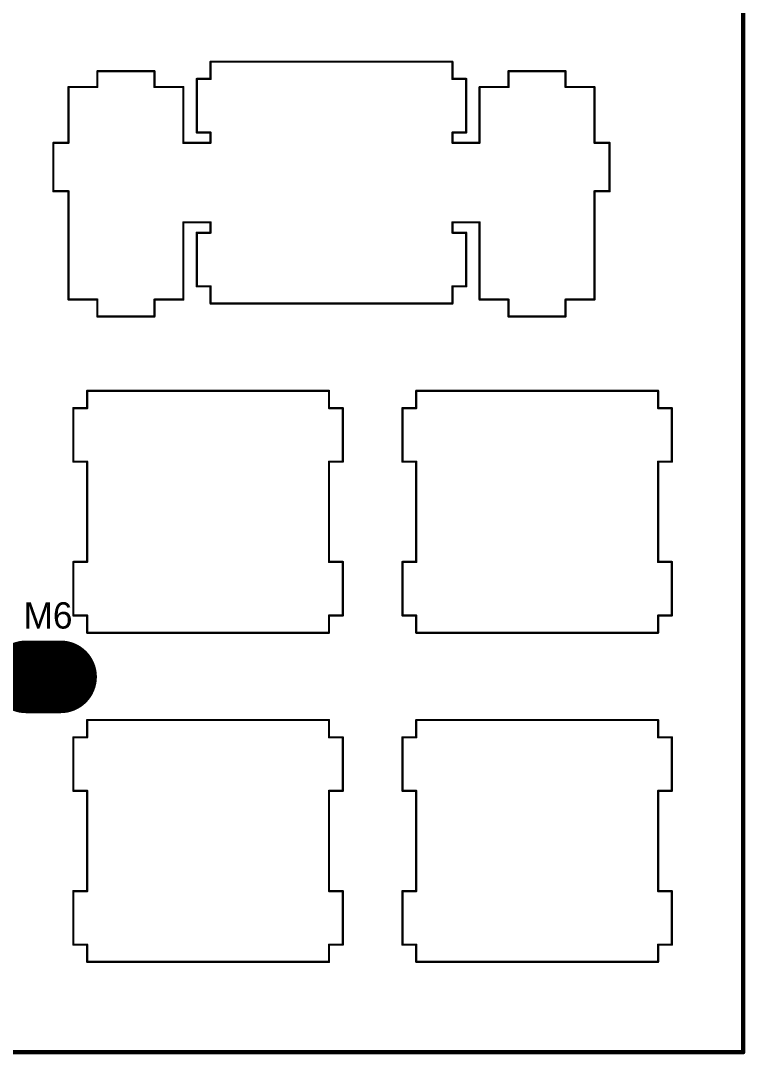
# Model space of a CAD drawing. Extents: x 43 to 335, y 43 to 163.
# Drawn here: x 292.6 to 334.5, y 43.2 to 103 of the extents above; entities that cross this region are included whole.
import ezdxf

# ---------------------------------------------------------------- set-up
doc = ezdxf.new("R2010")
doc.units = 0
doc.layers.get('0').update_dxf_attribs({"linetype": 'CONTINUOUS'})
for name, color, linetype in [('BOTTOMLAYER', 5, 'CONTINUOUS'), ('BOTTOMSOLDER', 6, 'CONTINUOUS'), ('MECHANICAL2', 216, 'CONTINUOUS'), ('MULTILAYER', 9, 'CONTINUOUS'), ('PADHOLELAYER', 156, 'CONTINUOUS'), ('TOPLAYER', 1, 'CONTINUOUS'), ('TOPOVERLAY', 2, 'CONTINUOUS'), ('TOPSOLDER', 216, 'CONTINUOUS')]:
    doc.layers.add(name, color=color, linetype=linetype)

# ---------------------------------------------------------------- blocks, each defined once
blk = doc.blocks.new('M2______3')
at = {"layer": 'BOTTOMLAYER', "const_width": 4}
blk.add_lwpolyline([(1, 0), (-1, 0)], dxfattribs=at)
at = {"layer": 'BOTTOMLAYER', "const_width": 2}
for points in [[(-2, 0, 1), (0, 0, 1)], [(0, 0, 1), (2, 0, 1)]]:
    blk.add_lwpolyline(points, format="xyb", close=True, dxfattribs=at)
at = {"layer": 'BOTTOMSOLDER', "const_width": 4.203}
blk.add_lwpolyline([(1, 0), (-1, 0)], dxfattribs=at)
at = {"layer": 'BOTTOMSOLDER', "const_width": 2.102}
for points in [[(-2.051, 0, 1), (0.051, 0, 1)], [(-0.051, 0, 1), (2.051, 0, 1)]]:
    blk.add_lwpolyline(points, format="xyb", close=True, dxfattribs=at)
at = {"layer": 'MULTILAYER', "const_width": 4}
blk.add_lwpolyline([(1, 0), (-1, 0)], dxfattribs=at)
at = {"layer": 'MULTILAYER', "const_width": 2}
for points in [[(-2, 0, 1), (0, 0, 1)], [(0, 0, 1), (2, 0, 1)]]:
    blk.add_lwpolyline(points, format="xyb", close=True, dxfattribs=at)
at = {"layer": 'PADHOLELAYER', "const_width": 1}
blk.add_lwpolyline([(-0.5, 0, 1), (0.5, 0, 1)], format="xyb", close=True, dxfattribs=at)
at = {"layer": 'TOPLAYER', "const_width": 4}
blk.add_lwpolyline([(1, 0), (-1, 0)], dxfattribs=at)
at = {"layer": 'TOPLAYER', "const_width": 2}
for points in [[(-2, 0, 1), (0, 0, 1)], [(0, 0, 1), (2, 0, 1)]]:
    blk.add_lwpolyline(points, format="xyb", close=True, dxfattribs=at)
at = {"layer": 'TOPSOLDER', "const_width": 4.203}
blk.add_lwpolyline([(1, 0), (-1, 0)], dxfattribs=at)
at = {"layer": 'TOPSOLDER', "const_width": 2.102}
for points in [[(-2.051, 0, 1), (0.051, 0, 1)], [(-0.051, 0, 1), (2.051, 0, 1)]]:
    blk.add_lwpolyline(points, format="xyb", close=True, dxfattribs=at)

msp = doc.modelspace()

# ---------------------------------------------------------------- linework, layer by layer
at = {"layer": 'MECHANICAL2'}
for points, const_width in [([(334.391, 43.307), (334.391, 162.687)], 0.254), ([(303.56, 99.626), (303.56, 100.625)], 0.127), ([(303.56, 100.625), (317.56, 100.625)], 0.127), ([(317.56, 99.626), (317.56, 100.625)], 0.127), ([(297.008, 100.075), (300.31, 100.075)], 0.127), ([(297.008, 99.156), (297.008, 100.075)], 0.127), ([(300.31, 99.156), (300.31, 100.075)], 0.127), ([(320.81, 100.075), (324.11, 100.075)], 0.127), ([(320.81, 99.156), (320.81, 100.075)], 0.127), ([(324.11, 99.156), (324.11, 100.075)], 0.127), ([(302.76, 99.626), (303.56, 99.626)], 0.127), ([(302.76, 96.527), (302.76, 99.626)], 0.127), ([(317.56, 99.626), (318.36, 99.626)], 0.127), ([(318.36, 96.527), (318.36, 99.626)], 0.127), ([(295.335, 99.156), (297.008, 99.156)], 0.127), ([(295.335, 95.926), (295.335, 99.156)], 0.127), ([(300.31, 99.156), (301.984, 99.156)], 0.127), ([(301.984, 95.926), (301.984, 99.156)], 0.127), ([(319.134, 99.156), (320.81, 99.156)], 0.127), ([(319.134, 95.926), (319.134, 99.156)], 0.127), ([(324.11, 99.156), (325.785, 99.156)], 0.127), ([(325.785, 95.926), (325.785, 99.156)], 0.127), ([(302.76, 96.527), (303.56, 96.527)], 0.127), ([(303.56, 95.926), (303.56, 96.527)], 0.127), ([(317.56, 95.926), (317.56, 96.527)], 0.127), ([(317.56, 96.527), (318.36, 96.527)], 0.127), ([(294.46, 95.926), (295.335, 95.926)], 0.127), ([(294.46, 93.126), (294.46, 95.926)], 0.127), ([(301.984, 95.926), (303.56, 95.926)], 0.127), ([(317.56, 95.926), (319.134, 95.926)], 0.127), ([(325.785, 95.926), (326.66, 95.926)], 0.127), ([(326.66, 93.126), (326.66, 95.926)], 0.127), ([(294.46, 93.126), (295.335, 93.126)], 0.127), ([(295.335, 86.856), (295.335, 93.126)], 0.127), ([(325.785, 86.856), (325.785, 93.126)], 0.127), ([(325.785, 93.126), (326.66, 93.126)], 0.127), ([(301.984, 86.856), (301.984, 91.326)], 0.127), ([(301.984, 91.326), (303.56, 91.326)], 0.127), ([(303.56, 90.725), (303.56, 91.326)], 0.127), ([(317.56, 90.725), (317.56, 91.326)], 0.127), ([(317.56, 91.326), (319.134, 91.326)], 0.127), ([(319.134, 86.856), (319.134, 91.326)], 0.127), ([(302.76, 90.725), (303.56, 90.725)], 0.127), ([(302.76, 87.626), (302.76, 90.725)], 0.127), ([(317.56, 90.725), (318.36, 90.725)], 0.127), ([(318.36, 87.626), (318.36, 90.725)], 0.127), ([(302.76, 87.626), (303.56, 87.626)], 0.127), ([(303.56, 86.626), (303.56, 87.626)], 0.127), ([(317.56, 86.626), (317.56, 87.626)], 0.127), ([(317.56, 87.626), (318.36, 87.626)], 0.127), ([(295.335, 86.856), (297.008, 86.856)], 0.127), ([(297.008, 85.876), (297.008, 86.856)], 0.127), ([(300.31, 85.876), (300.31, 86.856)], 0.127), ([(300.31, 86.856), (301.984, 86.856)], 0.127), ([(319.134, 86.856), (320.81, 86.856)], 0.127), ([(320.81, 85.876), (320.81, 86.856)], 0.127), ([(324.11, 85.876), (324.11, 86.856)], 0.127), ([(324.11, 86.856), (325.785, 86.856)], 0.127), ([(303.56, 86.626), (317.56, 86.626)], 0.127), ([(297.008, 85.876), (300.31, 85.876)], 0.127), ([(320.81, 85.876), (324.11, 85.876)], 0.127), ([(296.417, 80.576), (296.417, 81.575)], 0.127), ([(296.417, 81.575), (310.417, 81.575)], 0.127), ([(310.417, 80.576), (310.417, 81.575)], 0.127), ([(315.467, 80.576), (315.467, 81.575)], 0.127), ([(315.467, 81.575), (329.467, 81.575)], 0.127), ([(329.467, 80.576), (329.467, 81.575)], 0.127), ([(295.616, 80.576), (296.417, 80.576)], 0.127), ([(295.616, 77.477), (295.616, 80.576)], 0.127), ([(310.417, 80.576), (311.217, 80.576)], 0.127), ([(311.217, 77.477), (311.217, 80.576)], 0.127), ([(314.666, 80.576), (315.467, 80.576)], 0.127), ([(314.666, 77.477), (314.666, 80.576)], 0.127), ([(329.467, 80.576), (330.267, 80.576)], 0.127), ([(330.267, 77.477), (330.267, 80.576)], 0.127), ([(295.616, 77.477), (296.417, 77.477)], 0.127), ([(296.417, 71.675), (296.417, 77.477)], 0.127), ([(310.417, 71.675), (310.417, 77.477)], 0.127), ([(310.417, 77.477), (311.217, 77.477)], 0.127), ([(314.666, 77.477), (315.467, 77.477)], 0.127), ([(315.467, 71.675), (315.467, 77.477)], 0.127), ([(329.467, 71.675), (329.467, 77.477)], 0.127), ([(329.467, 77.477), (330.267, 77.477)], 0.127), ([(295.616, 71.675), (296.417, 71.675)], 0.127), ([(295.616, 68.576), (295.616, 71.675)], 0.127), ([(310.417, 71.675), (311.217, 71.675)], 0.127), ([(311.217, 68.576), (311.217, 71.675)], 0.127), ([(314.666, 71.675), (315.467, 71.675)], 0.127), ([(314.666, 68.576), (314.666, 71.675)], 0.127), ([(329.467, 71.675), (330.267, 71.675)], 0.127), ([(330.267, 68.576), (330.267, 71.675)], 0.127), ([(295.616, 68.576), (296.417, 68.576)], 0.127), ([(296.417, 67.576), (296.417, 68.576)], 0.127), ([(310.417, 67.576), (310.417, 68.576)], 0.127), ([(310.417, 68.576), (311.217, 68.576)], 0.127), ([(314.666, 68.576), (315.467, 68.576)], 0.127), ([(315.467, 67.576), (315.467, 68.576)], 0.127), ([(329.467, 67.576), (329.467, 68.576)], 0.127), ([(329.467, 68.576), (330.267, 68.576)], 0.127), ([(296.417, 67.576), (310.417, 67.576)], 0.127), ([(315.467, 67.576), (329.467, 67.576)], 0.127), ([(296.417, 61.526), (296.417, 62.526)], 0.127), ([(296.417, 62.526), (310.417, 62.526)], 0.127), ([(310.417, 61.526), (310.417, 62.526)], 0.127), ([(315.467, 61.526), (315.467, 62.526)], 0.127), ([(315.467, 62.526), (329.467, 62.526)], 0.127), ([(329.467, 61.526), (329.467, 62.526)], 0.127), ([(295.616, 61.526), (296.417, 61.526)], 0.127), ([(295.616, 58.427), (295.616, 61.526)], 0.127), ([(310.417, 61.526), (311.217, 61.526)], 0.127), ([(311.217, 58.427), (311.217, 61.526)], 0.127), ([(314.666, 61.526), (315.467, 61.526)], 0.127), ([(314.666, 58.427), (314.666, 61.526)], 0.127), ([(329.467, 61.526), (330.267, 61.526)], 0.127), ([(330.267, 58.427), (330.267, 61.526)], 0.127), ([(295.616, 58.427), (296.417, 58.427)], 0.127), ([(296.417, 52.625), (296.417, 58.427)], 0.127), ([(310.417, 52.625), (310.417, 58.427)], 0.127), ([(310.417, 58.427), (311.217, 58.427)], 0.127), ([(314.666, 58.427), (315.467, 58.427)], 0.127), ([(315.467, 52.625), (315.467, 58.427)], 0.127), ([(329.467, 52.625), (329.467, 58.427)], 0.127), ([(329.467, 58.427), (330.267, 58.427)], 0.127), ([(295.616, 52.625), (296.417, 52.625)], 0.127), ([(295.616, 49.526), (295.616, 52.625)], 0.127), ([(310.417, 52.625), (311.217, 52.625)], 0.127), ([(311.217, 49.526), (311.217, 52.625)], 0.127), ([(314.666, 52.625), (315.467, 52.625)], 0.127), ([(314.666, 49.526), (314.666, 52.625)], 0.127), ([(329.467, 52.625), (330.267, 52.625)], 0.127), ([(330.267, 49.526), (330.267, 52.625)], 0.127), ([(295.616, 49.526), (296.417, 49.526)], 0.127), ([(296.417, 48.527), (296.417, 49.526)], 0.127), ([(310.417, 48.527), (310.417, 49.526)], 0.127), ([(310.417, 49.526), (311.217, 49.526)], 0.127), ([(314.666, 49.526), (315.467, 49.526)], 0.127), ([(315.467, 48.527), (315.467, 49.526)], 0.127), ([(329.467, 48.527), (329.467, 49.526)], 0.127), ([(329.467, 49.526), (330.267, 49.526)], 0.127), ([(296.417, 48.527), (310.417, 48.527)], 0.127), ([(315.467, 48.527), (329.467, 48.527)], 0.127), ([(43.688, 43.307), (334.391, 43.307)], 0.254)]:
    msp.add_lwpolyline(points, dxfattribs=dict(at, const_width=const_width))
for points, const_width in [([(303.528, 100.625, 1), (303.592, 100.625, 1)], 0.0635), ([(303.528, 100.625, 1), (303.592, 100.625, 1)], 0.0635), ([(317.528, 100.625, 1), (317.592, 100.625, 1)], 0.0635), ([(317.528, 100.625, 1), (317.592, 100.625, 1)], 0.0635), ([(296.976, 100.075, 1), (297.04, 100.075, 1)], 0.0635), ([(296.976, 100.075, 1), (297.04, 100.075, 1)], 0.0635), ([(300.278, 100.075, 1), (300.342, 100.075, 1)], 0.0635), ([(300.278, 100.075, 1), (300.342, 100.075, 1)], 0.0635), ([(320.778, 100.075, 1), (320.842, 100.075, 1)], 0.0635), ([(320.778, 100.075, 1), (320.842, 100.075, 1)], 0.0635), ([(324.078, 100.075, 1), (324.142, 100.075, 1)], 0.0635), ([(324.078, 100.075, 1), (324.142, 100.075, 1)], 0.0635), ([(302.728, 99.626, 1), (302.792, 99.626, 1)], 0.0635), ([(302.728, 99.626, 1), (302.792, 99.626, 1)], 0.0635), ([(303.528, 99.626, 1), (303.592, 99.626, 1)], 0.0635), ([(303.528, 99.626, 1), (303.592, 99.626, 1)], 0.0635), ([(317.528, 99.626, 1), (317.592, 99.626, 1)], 0.0635), ([(317.528, 99.626, 1), (317.592, 99.626, 1)], 0.0635), ([(318.328, 99.626, 1), (318.392, 99.626, 1)], 0.0635), ([(318.328, 99.626, 1), (318.392, 99.626, 1)], 0.0635), ([(295.303, 99.156, 1), (295.367, 99.156, 1)], 0.0635), ([(295.303, 99.156, 1), (295.367, 99.156, 1)], 0.0635), ([(296.976, 99.156, 1), (297.04, 99.156, 1)], 0.0635), ([(296.976, 99.156, 1), (297.04, 99.156, 1)], 0.0635), ([(300.278, 99.156, 1), (300.342, 99.156, 1)], 0.0635), ([(300.278, 99.156, 1), (300.342, 99.156, 1)], 0.0635), ([(301.952, 99.156, 1), (302.016, 99.156, 1)], 0.0635), ([(301.952, 99.156, 1), (302.016, 99.156, 1)], 0.0635), ([(319.102, 99.156, 1), (319.166, 99.156, 1)], 0.0635), ([(319.102, 99.156, 1), (319.166, 99.156, 1)], 0.0635), ([(320.778, 99.156, 1), (320.842, 99.156, 1)], 0.0635), ([(320.778, 99.156, 1), (320.842, 99.156, 1)], 0.0635), ([(324.078, 99.156, 1), (324.142, 99.156, 1)], 0.0635), ([(324.078, 99.156, 1), (324.142, 99.156, 1)], 0.0635), ([(325.753, 99.156, 1), (325.817, 99.156, 1)], 0.0635), ([(325.753, 99.156, 1), (325.817, 99.156, 1)], 0.0635), ([(302.728, 96.527, 1), (302.792, 96.527, 1)], 0.0635), ([(302.728, 96.527, 1), (302.792, 96.527, 1)], 0.0635), ([(303.528, 96.527, 1), (303.592, 96.527, 1)], 0.0635), ([(303.528, 96.527, 1), (303.592, 96.527, 1)], 0.0635), ([(317.528, 96.527, 1), (317.592, 96.527, 1)], 0.0635), ([(317.528, 96.527, 1), (317.592, 96.527, 1)], 0.0635), ([(318.328, 96.527, 1), (318.392, 96.527, 1)], 0.0635), ([(318.328, 96.527, 1), (318.392, 96.527, 1)], 0.0635), ([(294.428, 95.926, 1), (294.492, 95.926, 1)], 0.0635), ([(294.428, 95.926, 1), (294.492, 95.926, 1)], 0.0635), ([(295.303, 95.926, 1), (295.367, 95.926, 1)], 0.0635), ([(295.303, 95.926, 1), (295.367, 95.926, 1)], 0.0635), ([(301.952, 95.926, 1), (302.016, 95.926, 1)], 0.0635), ([(301.952, 95.926, 1), (302.016, 95.926, 1)], 0.0635), ([(303.528, 95.926, 1), (303.592, 95.926, 1)], 0.0635), ([(303.528, 95.926, 1), (303.592, 95.926, 1)], 0.0635), ([(317.528, 95.926, 1), (317.592, 95.926, 1)], 0.0635), ([(317.528, 95.926, 1), (317.592, 95.926, 1)], 0.0635), ([(319.102, 95.926, 1), (319.166, 95.926, 1)], 0.0635), ([(319.102, 95.926, 1), (319.166, 95.926, 1)], 0.0635), ([(325.753, 95.926, 1), (325.817, 95.926, 1)], 0.0635), ([(325.753, 95.926, 1), (325.817, 95.926, 1)], 0.0635), ([(326.628, 95.926, 1), (326.692, 95.926, 1)], 0.0635), ([(326.628, 95.926, 1), (326.692, 95.926, 1)], 0.0635), ([(294.428, 93.126, 1), (294.492, 93.126, 1)], 0.0635), ([(294.428, 93.126, 1), (294.492, 93.126, 1)], 0.0635), ([(295.303, 93.126, 1), (295.367, 93.126, 1)], 0.0635), ([(295.303, 93.126, 1), (295.367, 93.126, 1)], 0.0635), ([(325.753, 93.126, 1), (325.817, 93.126, 1)], 0.0635), ([(325.753, 93.126, 1), (325.817, 93.126, 1)], 0.0635), ([(326.628, 93.126, 1), (326.692, 93.126, 1)], 0.0635), ([(326.628, 93.126, 1), (326.692, 93.126, 1)], 0.0635), ([(301.952, 91.326, 1), (302.016, 91.326, 1)], 0.0635), ([(301.952, 91.326, 1), (302.016, 91.326, 1)], 0.0635), ([(303.528, 91.326, 1), (303.592, 91.326, 1)], 0.0635), ([(303.528, 91.326, 1), (303.592, 91.326, 1)], 0.0635), ([(317.528, 91.326, 1), (317.592, 91.326, 1)], 0.0635), ([(317.528, 91.326, 1), (317.592, 91.326, 1)], 0.0635), ([(319.102, 91.326, 1), (319.166, 91.326, 1)], 0.0635), ([(319.102, 91.326, 1), (319.166, 91.326, 1)], 0.0635), ([(302.728, 90.725, 1), (302.792, 90.725, 1)], 0.0635), ([(302.728, 90.725, 1), (302.792, 90.725, 1)], 0.0635), ([(303.528, 90.725, 1), (303.592, 90.725, 1)], 0.0635), ([(303.528, 90.725, 1), (303.592, 90.725, 1)], 0.0635), ([(317.528, 90.725, 1), (317.592, 90.725, 1)], 0.0635), ([(317.528, 90.725, 1), (317.592, 90.725, 1)], 0.0635), ([(318.328, 90.725, 1), (318.392, 90.725, 1)], 0.0635), ([(318.328, 90.725, 1), (318.392, 90.725, 1)], 0.0635), ([(302.728, 87.626, 1), (302.792, 87.626, 1)], 0.0635), ([(302.728, 87.626, 1), (302.792, 87.626, 1)], 0.0635), ([(303.528, 87.626, 1), (303.592, 87.626, 1)], 0.0635), ([(303.528, 87.626, 1), (303.592, 87.626, 1)], 0.0635), ([(317.528, 87.626, 1), (317.592, 87.626, 1)], 0.0635), ([(317.528, 87.626, 1), (317.592, 87.626, 1)], 0.0635), ([(318.328, 87.626, 1), (318.392, 87.626, 1)], 0.0635), ([(318.328, 87.626, 1), (318.392, 87.626, 1)], 0.0635), ([(295.303, 86.856, 1), (295.367, 86.856, 1)], 0.0635), ([(295.303, 86.856, 1), (295.367, 86.856, 1)], 0.0635), ([(296.976, 86.856, 1), (297.04, 86.856, 1)], 0.0635), ([(296.976, 86.856, 1), (297.04, 86.856, 1)], 0.0635), ([(300.278, 86.856, 1), (300.342, 86.856, 1)], 0.0635), ([(300.278, 86.856, 1), (300.342, 86.856, 1)], 0.0635), ([(301.952, 86.856, 1), (302.016, 86.856, 1)], 0.0635), ([(301.952, 86.856, 1), (302.016, 86.856, 1)], 0.0635), ([(319.102, 86.856, 1), (319.166, 86.856, 1)], 0.0635), ([(319.102, 86.856, 1), (319.166, 86.856, 1)], 0.0635), ([(320.778, 86.856, 1), (320.842, 86.856, 1)], 0.0635), ([(320.778, 86.856, 1), (320.842, 86.856, 1)], 0.0635), ([(324.078, 86.856, 1), (324.142, 86.856, 1)], 0.0635), ([(324.078, 86.856, 1), (324.142, 86.856, 1)], 0.0635), ([(325.753, 86.856, 1), (325.817, 86.856, 1)], 0.0635), ([(325.753, 86.856, 1), (325.817, 86.856, 1)], 0.0635), ([(303.528, 86.626, 1), (303.592, 86.626, 1)], 0.0635), ([(303.528, 86.626, 1), (303.592, 86.626, 1)], 0.0635), ([(317.528, 86.626, 1), (317.592, 86.626, 1)], 0.0635), ([(317.528, 86.626, 1), (317.592, 86.626, 1)], 0.0635), ([(296.976, 85.876, 1), (297.04, 85.876, 1)], 0.0635), ([(296.976, 85.876, 1), (297.04, 85.876, 1)], 0.0635), ([(300.278, 85.876, 1), (300.342, 85.876, 1)], 0.0635), ([(300.278, 85.876, 1), (300.342, 85.876, 1)], 0.0635), ([(320.778, 85.876, 1), (320.842, 85.876, 1)], 0.0635), ([(320.778, 85.876, 1), (320.842, 85.876, 1)], 0.0635), ([(324.078, 85.876, 1), (324.142, 85.876, 1)], 0.0635), ([(324.078, 85.876, 1), (324.142, 85.876, 1)], 0.0635), ([(296.385, 81.575, 1), (296.449, 81.575, 1)], 0.0635), ([(296.385, 81.575, 1), (296.449, 81.575, 1)], 0.0635), ([(310.385, 81.575, 1), (310.449, 81.575, 1)], 0.0635), ([(310.385, 81.575, 1), (310.449, 81.575, 1)], 0.0635), ([(315.435, 81.575, 1), (315.499, 81.575, 1)], 0.0635), ([(315.435, 81.575, 1), (315.499, 81.575, 1)], 0.0635), ([(329.435, 81.575, 1), (329.499, 81.575, 1)], 0.0635), ([(329.435, 81.575, 1), (329.499, 81.575, 1)], 0.0635), ([(295.584, 80.576, 1), (295.648, 80.576, 1)], 0.0635), ([(295.584, 80.576, 1), (295.648, 80.576, 1)], 0.0635), ([(296.385, 80.576, 1), (296.449, 80.576, 1)], 0.0635), ([(296.385, 80.576, 1), (296.449, 80.576, 1)], 0.0635), ([(310.385, 80.576, 1), (310.449, 80.576, 1)], 0.0635), ([(310.385, 80.576, 1), (310.449, 80.576, 1)], 0.0635), ([(311.185, 80.576, 1), (311.249, 80.576, 1)], 0.0635), ([(311.185, 80.576, 1), (311.249, 80.576, 1)], 0.0635), ([(314.634, 80.576, 1), (314.698, 80.576, 1)], 0.0635), ([(314.634, 80.576, 1), (314.698, 80.576, 1)], 0.0635), ([(315.435, 80.576, 1), (315.499, 80.576, 1)], 0.0635), ([(315.435, 80.576, 1), (315.499, 80.576, 1)], 0.0635), ([(329.435, 80.576, 1), (329.499, 80.576, 1)], 0.0635), ([(329.435, 80.576, 1), (329.499, 80.576, 1)], 0.0635), ([(330.235, 80.576, 1), (330.299, 80.576, 1)], 0.0635), ([(330.235, 80.576, 1), (330.299, 80.576, 1)], 0.0635), ([(295.584, 77.477, 1), (295.648, 77.477, 1)], 0.0635), ([(295.584, 77.477, 1), (295.648, 77.477, 1)], 0.0635), ([(296.385, 77.477, 1), (296.449, 77.477, 1)], 0.0635), ([(296.385, 77.477, 1), (296.449, 77.477, 1)], 0.0635), ([(310.385, 77.477, 1), (310.449, 77.477, 1)], 0.0635), ([(310.385, 77.477, 1), (310.449, 77.477, 1)], 0.0635), ([(311.185, 77.477, 1), (311.249, 77.477, 1)], 0.0635), ([(311.185, 77.477, 1), (311.249, 77.477, 1)], 0.0635), ([(314.634, 77.477, 1), (314.698, 77.477, 1)], 0.0635), ([(314.634, 77.477, 1), (314.698, 77.477, 1)], 0.0635), ([(315.435, 77.477, 1), (315.499, 77.477, 1)], 0.0635), ([(315.435, 77.477, 1), (315.499, 77.477, 1)], 0.0635), ([(329.435, 77.477, 1), (329.499, 77.477, 1)], 0.0635), ([(329.435, 77.477, 1), (329.499, 77.477, 1)], 0.0635), ([(330.235, 77.477, 1), (330.299, 77.477, 1)], 0.0635), ([(330.235, 77.477, 1), (330.299, 77.477, 1)], 0.0635), ([(295.584, 71.675, 1), (295.648, 71.675, 1)], 0.0635), ([(295.584, 71.675, 1), (295.648, 71.675, 1)], 0.0635), ([(296.385, 71.675, 1), (296.449, 71.675, 1)], 0.0635), ([(296.385, 71.675, 1), (296.449, 71.675, 1)], 0.0635), ([(310.385, 71.675, 1), (310.449, 71.675, 1)], 0.0635), ([(310.385, 71.675, 1), (310.449, 71.675, 1)], 0.0635), ([(311.185, 71.675, 1), (311.249, 71.675, 1)], 0.0635), ([(311.185, 71.675, 1), (311.249, 71.675, 1)], 0.0635), ([(314.634, 71.675, 1), (314.698, 71.675, 1)], 0.0635), ([(314.634, 71.675, 1), (314.698, 71.675, 1)], 0.0635), ([(315.435, 71.675, 1), (315.499, 71.675, 1)], 0.0635), ([(315.435, 71.675, 1), (315.499, 71.675, 1)], 0.0635), ([(329.435, 71.675, 1), (329.499, 71.675, 1)], 0.0635), ([(329.435, 71.675, 1), (329.499, 71.675, 1)], 0.0635), ([(330.235, 71.675, 1), (330.299, 71.675, 1)], 0.0635), ([(330.235, 71.675, 1), (330.299, 71.675, 1)], 0.0635), ([(295.584, 68.576, 1), (295.648, 68.576, 1)], 0.0635), ([(295.584, 68.576, 1), (295.648, 68.576, 1)], 0.0635), ([(296.385, 68.576, 1), (296.449, 68.576, 1)], 0.0635), ([(296.385, 68.576, 1), (296.449, 68.576, 1)], 0.0635), ([(310.385, 68.576, 1), (310.449, 68.576, 1)], 0.0635), ([(310.385, 68.576, 1), (310.449, 68.576, 1)], 0.0635), ([(311.185, 68.576, 1), (311.249, 68.576, 1)], 0.0635), ([(311.185, 68.576, 1), (311.249, 68.576, 1)], 0.0635), ([(314.634, 68.576, 1), (314.698, 68.576, 1)], 0.0635), ([(314.634, 68.576, 1), (314.698, 68.576, 1)], 0.0635), ([(315.435, 68.576, 1), (315.499, 68.576, 1)], 0.0635), ([(315.435, 68.576, 1), (315.499, 68.576, 1)], 0.0635), ([(329.435, 68.576, 1), (329.499, 68.576, 1)], 0.0635), ([(329.435, 68.576, 1), (329.499, 68.576, 1)], 0.0635), ([(330.235, 68.576, 1), (330.299, 68.576, 1)], 0.0635), ([(330.235, 68.576, 1), (330.299, 68.576, 1)], 0.0635), ([(296.385, 67.576, 1), (296.449, 67.576, 1)], 0.0635), ([(296.385, 67.576, 1), (296.449, 67.576, 1)], 0.0635), ([(310.385, 67.576, 1), (310.449, 67.576, 1)], 0.0635), ([(310.385, 67.576, 1), (310.449, 67.576, 1)], 0.0635), ([(315.435, 67.576, 1), (315.499, 67.576, 1)], 0.0635), ([(315.435, 67.576, 1), (315.499, 67.576, 1)], 0.0635), ([(329.435, 67.576, 1), (329.499, 67.576, 1)], 0.0635), ([(329.435, 67.576, 1), (329.499, 67.576, 1)], 0.0635), ([(296.385, 62.526, 1), (296.449, 62.526, 1)], 0.0635), ([(296.385, 62.526, 1), (296.449, 62.526, 1)], 0.0635), ([(310.385, 62.526, 1), (310.449, 62.526, 1)], 0.0635), ([(310.385, 62.526, 1), (310.449, 62.526, 1)], 0.0635), ([(315.435, 62.526, 1), (315.499, 62.526, 1)], 0.0635), ([(315.435, 62.526, 1), (315.499, 62.526, 1)], 0.0635), ([(329.435, 62.526, 1), (329.499, 62.526, 1)], 0.0635), ([(329.435, 62.526, 1), (329.499, 62.526, 1)], 0.0635), ([(295.584, 61.526, 1), (295.648, 61.526, 1)], 0.0635), ([(295.584, 61.526, 1), (295.648, 61.526, 1)], 0.0635), ([(296.385, 61.526, 1), (296.449, 61.526, 1)], 0.0635), ([(296.385, 61.526, 1), (296.449, 61.526, 1)], 0.0635), ([(310.385, 61.526, 1), (310.449, 61.526, 1)], 0.0635), ([(310.385, 61.526, 1), (310.449, 61.526, 1)], 0.0635), ([(311.185, 61.526, 1), (311.249, 61.526, 1)], 0.0635), ([(311.185, 61.526, 1), (311.249, 61.526, 1)], 0.0635), ([(314.634, 61.526, 1), (314.698, 61.526, 1)], 0.0635), ([(314.634, 61.526, 1), (314.698, 61.526, 1)], 0.0635), ([(315.435, 61.526, 1), (315.499, 61.526, 1)], 0.0635), ([(315.435, 61.526, 1), (315.499, 61.526, 1)], 0.0635), ([(329.435, 61.526, 1), (329.499, 61.526, 1)], 0.0635), ([(329.435, 61.526, 1), (329.499, 61.526, 1)], 0.0635), ([(330.235, 61.526, 1), (330.299, 61.526, 1)], 0.0635), ([(330.235, 61.526, 1), (330.299, 61.526, 1)], 0.0635), ([(295.584, 58.427, 1), (295.648, 58.427, 1)], 0.0635), ([(295.584, 58.427, 1), (295.648, 58.427, 1)], 0.0635), ([(296.385, 58.427, 1), (296.449, 58.427, 1)], 0.0635), ([(296.385, 58.427, 1), (296.449, 58.427, 1)], 0.0635), ([(310.385, 58.427, 1), (310.449, 58.427, 1)], 0.0635), ([(310.385, 58.427, 1), (310.449, 58.427, 1)], 0.0635), ([(311.185, 58.427, 1), (311.249, 58.427, 1)], 0.0635), ([(311.185, 58.427, 1), (311.249, 58.427, 1)], 0.0635), ([(314.634, 58.427, 1), (314.698, 58.427, 1)], 0.0635), ([(314.634, 58.427, 1), (314.698, 58.427, 1)], 0.0635), ([(315.435, 58.427, 1), (315.499, 58.427, 1)], 0.0635), ([(315.435, 58.427, 1), (315.499, 58.427, 1)], 0.0635), ([(329.435, 58.427, 1), (329.499, 58.427, 1)], 0.0635), ([(329.435, 58.427, 1), (329.499, 58.427, 1)], 0.0635), ([(330.235, 58.427, 1), (330.299, 58.427, 1)], 0.0635), ([(330.235, 58.427, 1), (330.299, 58.427, 1)], 0.0635), ([(295.584, 52.625, 1), (295.648, 52.625, 1)], 0.0635), ([(295.584, 52.625, 1), (295.648, 52.625, 1)], 0.0635), ([(296.385, 52.625, 1), (296.449, 52.625, 1)], 0.0635), ([(296.385, 52.625, 1), (296.449, 52.625, 1)], 0.0635), ([(310.385, 52.625, 1), (310.449, 52.625, 1)], 0.0635), ([(310.385, 52.625, 1), (310.449, 52.625, 1)], 0.0635), ([(311.185, 52.625, 1), (311.249, 52.625, 1)], 0.0635), ([(311.185, 52.625, 1), (311.249, 52.625, 1)], 0.0635), ([(314.634, 52.625, 1), (314.698, 52.625, 1)], 0.0635), ([(314.634, 52.625, 1), (314.698, 52.625, 1)], 0.0635), ([(315.435, 52.625, 1), (315.499, 52.625, 1)], 0.0635), ([(315.435, 52.625, 1), (315.499, 52.625, 1)], 0.0635), ([(329.435, 52.625, 1), (329.499, 52.625, 1)], 0.0635), ([(329.435, 52.625, 1), (329.499, 52.625, 1)], 0.0635), ([(330.235, 52.625, 1), (330.299, 52.625, 1)], 0.0635), ([(330.235, 52.625, 1), (330.299, 52.625, 1)], 0.0635), ([(295.584, 49.526, 1), (295.648, 49.526, 1)], 0.0635), ([(295.584, 49.526, 1), (295.648, 49.526, 1)], 0.0635), ([(296.385, 49.526, 1), (296.449, 49.526, 1)], 0.0635), ([(296.385, 49.526, 1), (296.449, 49.526, 1)], 0.0635), ([(310.385, 49.526, 1), (310.449, 49.526, 1)], 0.0635), ([(310.385, 49.526, 1), (310.449, 49.526, 1)], 0.0635), ([(311.185, 49.526, 1), (311.249, 49.526, 1)], 0.0635), ([(311.185, 49.526, 1), (311.249, 49.526, 1)], 0.0635), ([(314.634, 49.526, 1), (314.698, 49.526, 1)], 0.0635), ([(314.634, 49.526, 1), (314.698, 49.526, 1)], 0.0635), ([(315.435, 49.526, 1), (315.499, 49.526, 1)], 0.0635), ([(315.435, 49.526, 1), (315.499, 49.526, 1)], 0.0635), ([(329.435, 49.526, 1), (329.499, 49.526, 1)], 0.0635), ([(329.435, 49.526, 1), (329.499, 49.526, 1)], 0.0635), ([(330.235, 49.526, 1), (330.299, 49.526, 1)], 0.0635), ([(330.235, 49.526, 1), (330.299, 49.526, 1)], 0.0635), ([(296.385, 48.527, 1), (296.449, 48.527, 1)], 0.0635), ([(296.385, 48.527, 1), (296.449, 48.527, 1)], 0.0635), ([(310.385, 48.527, 1), (310.449, 48.527, 1)], 0.0635), ([(310.385, 48.527, 1), (310.449, 48.527, 1)], 0.0635), ([(315.435, 48.527, 1), (315.499, 48.527, 1)], 0.0635), ([(315.435, 48.527, 1), (315.499, 48.527, 1)], 0.0635), ([(329.435, 48.527, 1), (329.499, 48.527, 1)], 0.0635), ([(329.435, 48.527, 1), (329.499, 48.527, 1)], 0.0635), ([(334.327, 43.307, 1), (334.454, 43.307, 1)], 0.127), ([(334.327, 43.307, 1), (334.454, 43.307, 1)], 0.127)]:
    msp.add_lwpolyline(points, format="xyb", close=True, dxfattribs=dict(at, const_width=const_width))

# ---------------------------------------------------------------- block references
at = {"rotation": 180}
msp.add_blockref('M2______3', (293.878, 65.024), dxfattribs=at)

# ---------------------------------------------------------------- texts
at = {"layer": 'TOPOVERLAY'}
msp.add_text('M6', height=1.524, dxfattribs=at).set_placement((292.735, 67.818))

doc.saveas('drawing.dxf')
